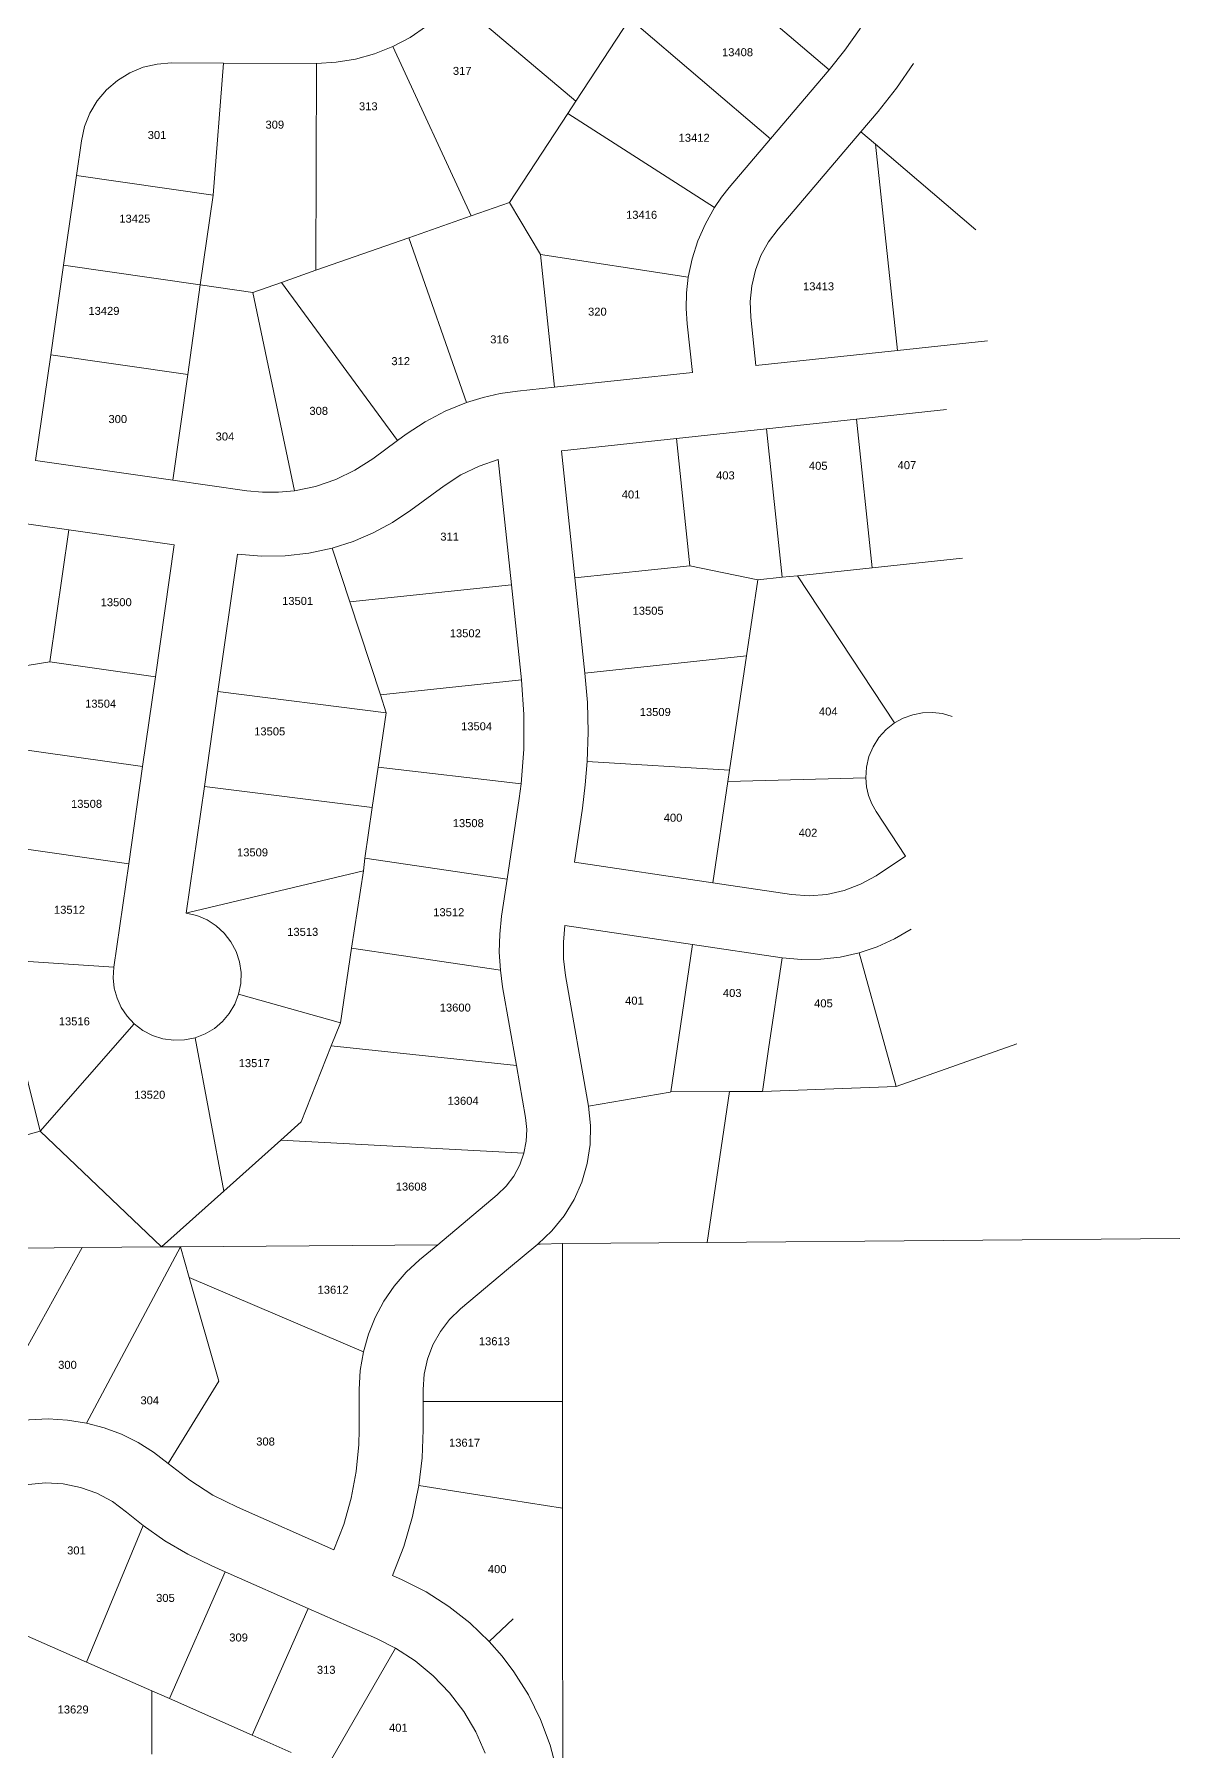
# Model space of a CAD drawing. Header units: feet. Extents: x 865220 to 5618803, y -2240498 to 1935234.
# Drawn here: x 2813640 to 2814715, y 969031 to 970641 of the extents above; entities that cross this region are included whole.
import ezdxf
from ezdxf.enums import TextEntityAlignment as Align

# ---------------------------------------------------------------- set-up
doc = ezdxf.new("R2010")
doc.units = ezdxf.units.FT
doc.header["$LTSCALE"] = 0.015
doc.header["$MEASUREMENT"] = 0
doc.layers.add('Dakota County Addresses', color=7, linetype='Continuous')
doc.layers.add('Dakota County Parcels', color=7, linetype='Continuous')
doc.styles.add('Dimensions 100', font='arial.ttf')

# ---------------------------------------------------------------- blocks, each defined once
blk = doc.blocks.new('ACMAP_ANN_TEMPLATE_Dakota County Addresses')
at = {"layer": 'Dakota County Addresses', "style": 'Dimensions 100'}
blk.add_attdef('DakotaCountyAddress', text='', height=50, dxfattribs=at).set_placement((0, 0), align=Align.CENTER)

msp = doc.modelspace()

# ---------------------------------------------------------------- linework, layer by layer
at = {"layer": 'Dakota County Parcels', "lineweight": 5}
for p, q in [((2814246.1, 970727.2), (2814386.3, 970607.8)), ((2814035.2, 970674.2), (2814148.6, 970578.6)), ((2814148.6, 970578.6), (2814199.1, 970655.6)), ((2814199.1, 970655.6), (2814331.2, 970543.1)), ((2813976.9, 970629.7), (2814050.4, 970471)), ((2813769.1, 970614.5), (2813818, 970614.3)), ((2813808.3, 970490.6), (2813818, 970614.3)), ((2813818, 970614.3), (2813905.2, 970614)), ((2813904.7, 970420), (2813905.2, 970614)), ((2814331.2, 970543.1), (2814386.3, 970607.8)), ((2814141.1, 970567.1), (2814148.6, 970578.6)), ((2814086.2, 970483.5), (2814141.1, 970567.1)), ((2814141.1, 970567.1), (2814278.7, 970479)), ((2814415.8, 970549.9), (2814432, 970568.9)), ((2813680, 970509), (2813684.7, 970541.5)), ((2814292.5, 970497.6), (2814331.2, 970543.1)), ((2814338.2, 970458.7), (2814415.8, 970549.9)), ((2814415.8, 970549.9), (2814429.6, 970538.1)), ((2814429.6, 970538.1), (2814523.6, 970458.1)), ((2814429.6, 970538.1), (2814450.2, 970344.8)), ((2813668, 970424.9), (2813680, 970509)), ((2813680, 970509), (2813808.3, 970490.6)), ((2813796.2, 970406.5), (2813808.3, 970490.6)), ((2814050.4, 970471), (2814086.2, 970483.5)), ((2814086.2, 970483.5), (2814115.3, 970434.8)), ((2813991.8, 970450.5), (2814050.4, 970471)), ((2813904.7, 970420), (2813991.8, 970450.5)), ((2813991.8, 970450.5), (2814045.8, 970296)), ((2814115.3, 970434.8), (2814128.6, 970310.5)), ((2814115.3, 970434.8), (2814254, 970413.5)), ((2813655.9, 970340.7), (2813668, 970424.9)), ((2813668, 970424.9), (2813796.2, 970406.5)), ((2813872.3, 970408.7), (2813904.7, 970420)), ((2813784.6, 970322.3), (2813796.2, 970406.5)), ((2813796.2, 970406.5), (2813845.6, 970399.3)), ((2813845.6, 970399.3), (2813872.3, 970408.7)), ((2813845.6, 970399.3), (2813884.5, 970213.4)), ((2813872.3, 970408.7), (2813981.3, 970260.4)), ((2814253, 970369.7), (2814257.8, 970324.3)), ((2814312.6, 970376), (2814317.5, 970330.7)), ((2814450.2, 970344.8), (2814534.7, 970353.8)), ((2813641.7, 970241.7), (2813655.9, 970340.7)), ((2813655.9, 970340.7), (2813784.6, 970322.3)), ((2814317.5, 970330.7), (2814450.2, 970344.8)), ((2813770.4, 970223.3), (2813784.6, 970322.3)), ((2814257.8, 970324.3), (2814128.6, 970310.5)), ((2814093.8, 970306.8), (2814128.6, 970310.5)), ((2814411.8, 970280.4), (2814496.3, 970289.4)), ((2813981.3, 970260.4), (2813989.4, 970266.3)), ((2814242.8, 970262.4), (2814327.3, 970271.4)), ((2814327.3, 970271.4), (2814411.8, 970280.4)), ((2814327.3, 970271.4), (2814342.1, 970132.2)), ((2814411.8, 970280.4), (2814426.6, 970141.2)), ((2813958.2, 970243.3), (2813981.3, 970260.4)), ((2814134.9, 970250.9), (2814242.8, 970262.4)), ((2814134.9, 970250.9), (2814147.6, 970131.6)), ((2814242.8, 970262.4), (2814255.5, 970143.1)), ((2813641.7, 970241.7), (2813770.4, 970223.3)), ((2814075.5, 970242.5), (2814088, 970125.2)), ((2813770.4, 970223.3), (2813839.7, 970213.4)), ((2813993.7, 970195), (2814024.9, 970218)), ((2813588.7, 970188.7), (2813672.8, 970176.7)), ((2813655.1, 970052.9), (2813672.8, 970176.7)), ((2813672.8, 970176.7), (2813771.8, 970162.5)), ((2813754.1, 970038.8), (2813771.8, 970162.5)), ((2813812.8, 970025.3), (2813831.2, 970154)), ((2813919.9, 970159.5), (2813936.5, 970109.1)), ((2814147.6, 970131.6), (2814255.5, 970143.1)), ((2814255.5, 970143.1), (2814319.1, 970129.7)), ((2814356.3, 970133.7), (2814426.6, 970141.2)), ((2814426.6, 970141.2), (2814511.2, 970150.2)), ((2813936.5, 970109.1), (2814088, 970125.2)), ((2814088, 970125.2), (2814097.5, 970036.1)), ((2814147.6, 970131.6), (2814157.1, 970042.5)), ((2814308.6, 970058.6), (2814319.1, 970129.7)), ((2814319.1, 970129.7), (2814342.1, 970132.2)), ((2814342.1, 970132.2), (2814356.3, 970133.7)), ((2814356.3, 970133.7), (2814447.4, 969995.7)), ((2813936.5, 970109.1), (2813965.2, 970022)), ((2814157.1, 970042.5), (2814308.6, 970058.6)), ((2814292.8, 969951.5), (2814308.6, 970058.6)), ((2813582.1, 970041.3), (2813655.1, 970052.9)), ((2813655.1, 970052.9), (2813754.1, 970038.8)), ((2813742, 969954.7), (2813754.1, 970038.8)), ((2813800, 969936.2), (2813812.8, 970025.3)), ((2813812.8, 970025.3), (2813970.7, 970005.3)), ((2813965.2, 970022), (2814097.5, 970036.1)), ((2813965.2, 970022), (2813970.7, 970005.3)), ((2813970.7, 970005.3), (2813963.1, 969954.1)), ((2813613.9, 969973), (2813742, 969954.7)), ((2814159.1, 969959.4), (2814292.8, 969951.5)), ((2813729, 969863.6), (2813742, 969954.7)), ((2813957.5, 969916.3), (2813963.1, 969954.1)), ((2813963.1, 969954.1), (2814097.1, 969938.7)), ((2814291.2, 969940.9), (2814292.8, 969951.5)), ((2814291.2, 969940.9), (2814420.5, 969944.1)), ((2813783, 969817.5), (2813800, 969936.2)), ((2813800, 969936.2), (2813957.5, 969916.3)), ((2814095.2, 969924.7), (2814097.1, 969938.7)), ((2814277.1, 969845.8), (2814291.2, 969940.9)), ((2813950.5, 969868.9), (2813957.5, 969916.3)), ((2814084, 969849.1), (2814095.2, 969924.7)), ((2814147.1, 969865.1), (2814154.6, 969915.9)), ((2814430.4, 969912.6), (2814457.9, 969870.8)), ((2813613.4, 969880.1), (2813729, 969863.6)), ((2813715.1, 969766.6), (2813729, 969863.6)), ((2813949.4, 969856.9), (2813950.5, 969868.9)), ((2813950.5, 969868.9), (2814084, 969849.1)), ((2814147.1, 969865.1), (2814277.1, 969845.8)), ((2814430.1, 969852.5), (2814457.9, 969870.8)), ((2813785, 969817.9), (2813949.4, 969856.9)), ((2813938, 969784.7), (2813949.4, 969856.9)), ((2814078.9, 969814.5), (2814084, 969849.1)), ((2814277.1, 969845.8), (2814350.9, 969834.9)), ((2813783, 969817.5), (2813785, 969817.9)), ((2814138.3, 969805.7), (2814258.1, 969788)), ((2813927.7, 969714.6), (2813938, 969784.7)), ((2813938, 969784.7), (2814077.7, 969764)), ((2814258.1, 969788), (2814342.1, 969775.6)), ((2813605.8, 969774), (2813715.1, 969766.6)), ((2814077.7, 969764), (2814079.8, 969748.4)), ((2814138.9, 969758.8), (2814160.4, 969636.3)), ((2813832.1, 969741.3), (2813927.7, 969714.6)), ((2814079.8, 969748.4), (2814092.8, 969674.5)), ((2813623.8, 969702.3), (2813646.1, 969613.1)), ((2813646.1, 969613.1), (2813734.2, 969713.6)), ((2813919.1, 969692.9), (2813927.7, 969714.6)), ((2813791.5, 969700.5), (2813818.4, 969556.9)), ((2813890.8, 969621.7), (2813919.1, 969692.9)), ((2813919.1, 969692.9), (2814092.8, 969674.5)), ((2814449.1, 969654.9), (2814562.1, 969694.8)), ((2814092.8, 969674.5), (2814101.3, 969625.9)), ((2814323.6, 969650.3), (2814449.1, 969654.9)), ((2814237.7, 969649.8), (2814292.6, 969650.1)), ((2814271.6, 969508.5), (2814292.6, 969650.1)), ((2814292.6, 969650.1), (2814323.6, 969650.3)), ((2813871.7, 969604.6), (2813890.8, 969621.7)), ((2813537.5, 969583.2), (2813646.1, 969613.1)), ((2813646.1, 969613.1), (2813759.9, 969504.6)), ((2813818.4, 969556.9), (2813871.7, 969604.6)), ((2813871.7, 969604.6), (2814099.8, 969592.4)), ((2813759.9, 969504.6), (2813818.4, 969556.9)), ((2814018.9, 969506.4), (2814074.8, 969553.2)), ((2814136, 969507.6), (2814271.6, 969508.5)), ((2814271.6, 969508.5), (2814715, 969512.4)), ((2813546.5, 969502.2), (2813685.5, 969503.8)), ((2813589.7, 969331.5), (2813685.5, 969503.8)), ((2813685.5, 969503.8), (2813759.9, 969504.6)), ((2813689.4, 969339.4), (2813777.5, 969504.6)), ((2813759.9, 969504.6), (2813777.5, 969504.6)), ((2813777.5, 969504.6), (2814018.9, 969506.4)), ((2813777.5, 969504.6), (2813785.7, 969475.7)), ((2814001.9, 969492.4), (2814018.9, 969506.4)), ((2814085.4, 969484.1), (2814113, 969507.2)), ((2814113, 969507.2), (2814115.1, 969507.2)), ((2814115.1, 969507.2), (2814136, 969507.6)), ((2814136.1, 969359.6), (2814136, 969507.6)), ((2814040.4, 969446.4), (2814085.4, 969484.1)), ((2813785.7, 969475.7), (2813949.2, 969406.1)), ((2813785.7, 969475.7), (2813813.5, 969378.7)), ((2813766.1, 969301.4), (2813813.5, 969378.7)), ((2813945.2, 969332.9), (2813945.2, 969370.9)), ((2814005.2, 969359.6), (2814005.2, 969370.9)), ((2814005.2, 969359.6), (2814087, 969359.6)), ((2814005.2, 969332.9), (2814005.2, 969359.6)), ((2814087, 969359.6), (2814136.1, 969359.6)), ((2814136.1, 969259.6), (2814136.1, 969359.6)), ((2813944.9, 969319.2), (2813945.2, 969332.9)), ((2814001.2, 969280.7), (2814088.3, 969267.1)), ((2814088.3, 969267.1), (2814136.1, 969259.6)), ((2813727, 969255.9), (2813742.5, 969243.4)), ((2813831.1, 969260.4), (2813921.6, 969220.5)), ((2814136.1, 969199.6), (2814136.1, 969259.6)), ((2813689.4, 969115.3), (2813742.5, 969243.4)), ((2813806.9, 969205.5), (2813819.6, 969199.9)), ((2813767.2, 969081), (2813819.6, 969199.9)), ((2813819.6, 969199.9), (2813897.4, 969165.6)), ((2813976.5, 969196.3), (2813985.6, 969192.3)), ((2814136.2, 968987.8), (2814136.1, 969199.6)), ((2813844.9, 969046.7), (2813897.4, 969165.6)), ((2813897.4, 969165.6), (2813961.4, 969137.4)), ((2814067.3, 969134.6), (2814089.7, 969155.8)), ((2813617.8, 969146.8), (2813689.4, 969115.3)), ((2813914.5, 969016), (2813979.3, 969128.4)), ((2813961.4, 969137.4), (2813979.3, 969128.4)), ((2813689.4, 969115.3), (2813750.8, 969088.2)), ((2813750.8, 969088.2), (2813767.2, 969081)), ((2813750.8, 969028.9), (2813750.8, 969088.2)), ((2813767.2, 969081), (2813844.9, 969046.7)), ((2813844.9, 969046.7), (2813881.5, 969030.6))]:
    msp.add_line(p, q, dxfattribs=at)
for points in [[(2814386.3, 970607.8), (2814401, 970626.3), (2814414.5, 970645.8), (2814426.5, 970666.1), (2814437.2, 970687.2)], [(2813976.9, 970629.7), (2813993.2, 970638.4), (2814008.5, 970648.8), (2814022.5, 970660.8), (2814035.2, 970674.2)], [(2813905.2, 970614), (2813923.7, 970615), (2813941.9, 970618), (2813959.7, 970622.9), (2813976.9, 970629.7)], [(2813769.1, 970614.5), (2813755.6, 970613.4), (2813742.5, 970610.3), (2813730, 970605.1), (2813718.5, 970598), (2813708.3, 970589.1), (2813699.6, 970578.8), (2813692.7, 970567.2), (2813687.6, 970554.7), (2813684.7, 970541.5)], [(2814432, 970568.9), (2814449.4, 970590.8), (2814465.2, 970613.8)], [(2814292.5, 970497.6), (2814285.3, 970488.6), (2814278.7, 970479)], [(2814278.7, 970479), (2814270, 970463.7), (2814262.9, 970447.5), (2814257.6, 970430.7), (2814254, 970413.5)], [(2814338.2, 970458.7), (2814329.4, 970446.8), (2814322.2, 970433.8), (2814316.9, 970420), (2814313.5, 970405.6), (2814312.1, 970390.8), (2814312.6, 970376)], [(2814254, 970413.5), (2814252.4, 970398.9), (2814252.1, 970384.3), (2814253, 970369.7)], [(2814093.8, 970306.8), (2814077.5, 970304.4), (2814061.5, 970300.8), (2814045.8, 970296)], [(2814045.8, 970296), (2814026, 970288), (2814007.2, 970278.1), (2813989.4, 970266.3)], [(2813884.5, 970213.4), (2813904.2, 970217.4), (2813923.2, 970223.8), (2813941.3, 970232.5), (2813958.2, 970243.3)], [(2814075.5, 970242.5), (2814057.7, 970236.4), (2814040.7, 970228.2), (2814024.9, 970218)], [(2813839.7, 970213.4), (2813854.6, 970212), (2813869.6, 970212), (2813884.5, 970213.4)], [(2813919.9, 970159.5), (2813939.5, 970165.7), (2813958.4, 970173.8), (2813976.6, 970183.6), (2813993.7, 970195)], [(2813831.2, 970154), (2813853.5, 970152), (2813875.8, 970152.3), (2813898, 970154.8), (2813919.9, 970159.5)], [(2814159.1, 969959.4), (2814160, 969987.1), (2814159.3, 970014.8), (2814157.1, 970042.5)], [(2814097.1, 969938.7), (2814099.6, 969971.1), (2814099.7, 970003.7), (2814097.5, 970036.1)], [(2814447.4, 969995.7), (2814439.5, 969989.4), (2814432.7, 969981.9), (2814427.3, 969973.4), (2814423.4, 969964.1), (2814421.1, 969954.2), (2814420.5, 969944.1)], [(2814501.6, 970001.8), (2814492.5, 970004.4), (2814483.2, 970005.5), (2814473.8, 970005.2), (2814464.5, 970003.4), (2814455.7, 970000.2), (2814447.4, 969995.7)], [(2814154.6, 969915.9), (2814157.3, 969937.6), (2814159.1, 969959.4)], [(2814420.5, 969944.1), (2814421.3, 969935.8), (2814423.2, 969927.7), (2814426.3, 969919.9), (2814430.4, 969912.6)], [(2814350.9, 969834.9), (2814367.4, 969833.7), (2814384, 969834.9), (2814400.2, 969838.5), (2814415.7, 969844.4), (2814430.1, 969852.5)], [(2813832.1, 969741.3), (2813834.1, 969751.3), (2813834.4, 969761.6), (2813832.9, 969771.8), (2813829.7, 969781.5), (2813824.9, 969790.6), (2813818.7, 969798.7), (2813811.1, 969805.6), (2813802.5, 969811.2), (2813793, 969815.2), (2813783, 969817.5)], [(2814078.9, 969814.5), (2814077.1, 969797.7), (2814076.7, 969780.9), (2814077.7, 969764)], [(2814138.3, 969805.7), (2814136.8, 969790.1), (2814137, 969774.4), (2814138.9, 969758.8)], [(2814414.2, 969780.1), (2814431.3, 969785.8), (2814447.6, 969793.3), (2814463.2, 969802.4)], [(2814237.7, 969649.8), (2814242, 969679.5), (2814258.1, 969788)], [(2813715.1, 969766.6), (2813714.5, 969756.8), (2813715.5, 969747.1), (2813718.1, 969737.7), (2813722.1, 969728.8), (2813727.6, 969720.7), (2813734.2, 969713.6)], [(2814323.6, 969650.3), (2814329.4, 969689.9), (2814342.1, 969775.6)], [(2814342.1, 969775.6), (2814360.2, 969773.9), (2814378.4, 969774.1), (2814396.5, 969776.1), (2814414.2, 969780.1)], [(2814414.2, 969780.1), (2814438.4, 969693.4), (2814449.1, 969654.9)], [(2813791.5, 969700.5), (2813800.8, 969704.2), (2813809.4, 969709.3), (2813817, 969715.7), (2813823.4, 969723.4), (2813828.5, 969732), (2813832.1, 969741.3)], [(2813734.2, 969713.6), (2813742.4, 969707.4), (2813751.4, 969702.7), (2813761.2, 969699.6), (2813771.3, 969698.2), (2813781.5, 969698.5), (2813791.5, 969700.5)], [(2814160.4, 969636.3), (2814236.9, 969649.7), (2814237.7, 969649.8)], [(2814099.8, 969592.4), (2814101.9, 969603.5), (2814102.4, 969614.7), (2814101.3, 969625.9)], [(2814113, 969507.2), (2814126, 969519.6), (2814137.4, 969533.6), (2814146.8, 969548.9), (2814154.1, 969565.3), (2814159.2, 969582.6), (2814161.9, 969600.4), (2814162.3, 969618.4), (2814160.4, 969636.3)], [(2814074.8, 969553.2), (2814083.2, 969561.5), (2814090.3, 969570.9), (2814095.9, 969581.3), (2814099.8, 969592.4)], [(2814001.9, 969492.4), (2813989.4, 969480.7), (2813978.2, 969467.7), (2813968.5, 969453.6), (2813960.3, 969438.4), (2813953.9, 969422.6), (2813949.2, 969406.1)], [(2814040.4, 969446.4), (2814030.1, 969436.4), (2814021.4, 969425.1), (2814014.4, 969412.6), (2814009.3, 969399.2), (2814006.2, 969385.2), (2814005.2, 969370.9)], [(2813949.2, 969406.1), (2813946.2, 969388.6), (2813945.2, 969370.9)], [(2813689.4, 969339.4), (2813671.6, 969342.2), (2813653.6, 969343.2), (2813635.7, 969342.3), (2813617.9, 969339.5), (2813600.5, 969334.9)], [(2813766.1, 969301.4), (2813752.4, 969312), (2813737.8, 969321.2), (2813722.3, 969328.9), (2813706.1, 969335), (2813689.4, 969339.4)], [(2814001.2, 969280.7), (2814004.2, 969306.7), (2814005.2, 969332.9)], [(2813921.6, 969220.5), (2813930.8, 969244.3), (2813937.8, 969268.8), (2813942.5, 969293.9), (2813944.9, 969319.2)], [(2813766.1, 969301.4), (2813786.4, 969285.7), (2813808.1, 969271.9), (2813831.1, 969260.4)], [(2813727, 969255.9), (2813713.7, 969265.7), (2813699.2, 969273.5), (2813683.8, 969279), (2813667.6, 969282.3), (2813651.2, 969283.2), (2813634.8, 969281.7), (2813618.8, 969277.8)], [(2813976.5, 969196.3), (2813987.1, 969223.7), (2813995.4, 969251.9), (2814001.2, 969280.7)], [(2813742.5, 969243.4), (2813763, 969229.1), (2813784.5, 969216.5), (2813806.9, 969205.5)], [(2814067.3, 969134.6), (2814049.1, 969152), (2814029.3, 969167.5), (2814008.1, 969181), (2813985.6, 969192.3)], [(2814063.6, 969029.8), (2814054.6, 969049.9), (2814043.4, 969068.9), (2814030, 969086.4), (2814014.7, 969102.3), (2813997.7, 969116.4), (2813979.3, 969128.4)], [(2814136.2, 968961.4), (2814134.9, 968987.1), (2814131, 969012.5), (2814124.5, 969037.4), (2814115.5, 969061.5), (2814104.1, 969084.6), (2814090.4, 969106.3), (2814079.4, 969120.9), (2814067.3, 969134.6)]]:
    msp.add_lwpolyline(points, dxfattribs=at)

# ---------------------------------------------------------------- block references
at = {"layer": 'Dakota County Addresses', "lineweight": 5, "xscale": 0.15, "yscale": 0.15, "zscale": 0.15}
for p, values in [((2814300.2, 970620.7), {'DakotaCountyAddress': '13408'}), ((2814041.9, 970603.2), {'DakotaCountyAddress': '317'}), ((2813953.8, 970570), {'DakotaCountyAddress': '313'}), ((2813866.1, 970552.8), {'DakotaCountyAddress': '309'}), ((2813755.6, 970543.1), {'DakotaCountyAddress': '301'}), ((2814259.5, 970540.5), {'DakotaCountyAddress': '13412'}), ((2814210.2, 970468.3), {'DakotaCountyAddress': '13416'}), ((2813734.8, 970464.7), {'DakotaCountyAddress': '13425'}), ((2814376.2, 970401.2), {'DakotaCountyAddress': '13413'}), ((2813705.8, 970378.2), {'DakotaCountyAddress': '13429'}), ((2814168.7, 970377.5), {'DakotaCountyAddress': '320'}), ((2814076.9, 970351.5), {'DakotaCountyAddress': '316'}), ((2813984.2, 970331.1), {'DakotaCountyAddress': '312'}), ((2813718.8, 970276.8), {'DakotaCountyAddress': '300'}), ((2813907.3, 970284.5), {'DakotaCountyAddress': '308'}), ((2813819.3, 970260.5), {'DakotaCountyAddress': '304'}), ((2814375.9, 970233), {'DakotaCountyAddress': '405'}), ((2814459.1, 970233.6), {'DakotaCountyAddress': '407'}), ((2814288.8, 970224), {'DakotaCountyAddress': '403'}), ((2814200.3, 970206.1), {'DakotaCountyAddress': '401'}), ((2814030.1, 970166.6), {'DakotaCountyAddress': '311'}), ((2813717.3, 970105.1), {'DakotaCountyAddress': '13500'}), ((2813887.5, 970106.3), {'DakotaCountyAddress': '13501'}), ((2814216.3, 970097.1), {'DakotaCountyAddress': '13505'}), ((2814044.8, 970076), {'DakotaCountyAddress': '13502'}), ((2813702.7, 970010), {'DakotaCountyAddress': '13504'}), ((2814223, 970002.2), {'DakotaCountyAddress': '13509'}), ((2814385.3, 970002.7), {'DakotaCountyAddress': '404'}), ((2813861.3, 969984), {'DakotaCountyAddress': '13505'}), ((2814055.4, 969988.8), {'DakotaCountyAddress': '13504'}), ((2813689.5, 969916.1), {'DakotaCountyAddress': '13508'}), ((2814047.6, 969898), {'DakotaCountyAddress': '13508'}), ((2814239.7, 969903.1), {'DakotaCountyAddress': '400'}), ((2814366.3, 969889), {'DakotaCountyAddress': '402'}), ((2813845.2, 969870.6), {'DakotaCountyAddress': '13509'}), ((2813673.5, 969816.8), {'DakotaCountyAddress': '13512'}), ((2814029.3, 969814.5), {'DakotaCountyAddress': '13512'}), ((2813892.3, 969796.1), {'DakotaCountyAddress': '13513'}), ((2814203.5, 969731.6), {'DakotaCountyAddress': '401'}), ((2814295.2, 969738.8), {'DakotaCountyAddress': '403'}), ((2814380.8, 969729.1), {'DakotaCountyAddress': '405'}), ((2813678, 969712.2), {'DakotaCountyAddress': '13516'}), ((2814035.4, 969725.1), {'DakotaCountyAddress': '13600'}), ((2813846.8, 969673), {'DakotaCountyAddress': '13517'}), ((2813748.8, 969643.4), {'DakotaCountyAddress': '13520'}), ((2814042.7, 969637.7), {'DakotaCountyAddress': '13604'}), ((2813994.1, 969557.3), {'DakotaCountyAddress': '13608'}), ((2813920.8, 969460.6), {'DakotaCountyAddress': '13612'}), ((2814072.1, 969412.3), {'DakotaCountyAddress': '13613'}), ((2813671.6, 969390.2), {'DakotaCountyAddress': '300'}), ((2813748.8, 969356.9), {'DakotaCountyAddress': '304'}), ((2813857.4, 969318.3), {'DakotaCountyAddress': '308'}), ((2814044.1, 969317.2), {'DakotaCountyAddress': '13617'}), ((2813680, 969216.2), {'DakotaCountyAddress': '301'}), ((2814074.7, 969198.7), {'DakotaCountyAddress': '400'}), ((2813763.5, 969171.7), {'DakotaCountyAddress': '305'}), ((2813832.1, 969134.6), {'DakotaCountyAddress': '309'}), ((2813914.3, 969104.3), {'DakotaCountyAddress': '313'}), ((2813676.9, 969067.1), {'DakotaCountyAddress': '13629'}), ((2813982, 969050), {'DakotaCountyAddress': '401'})]:
    msp.add_blockref('ACMAP_ANN_TEMPLATE_Dakota County Addresses', p, dxfattribs=at).add_auto_attribs(values)

doc.saveas('drawing.dxf')
